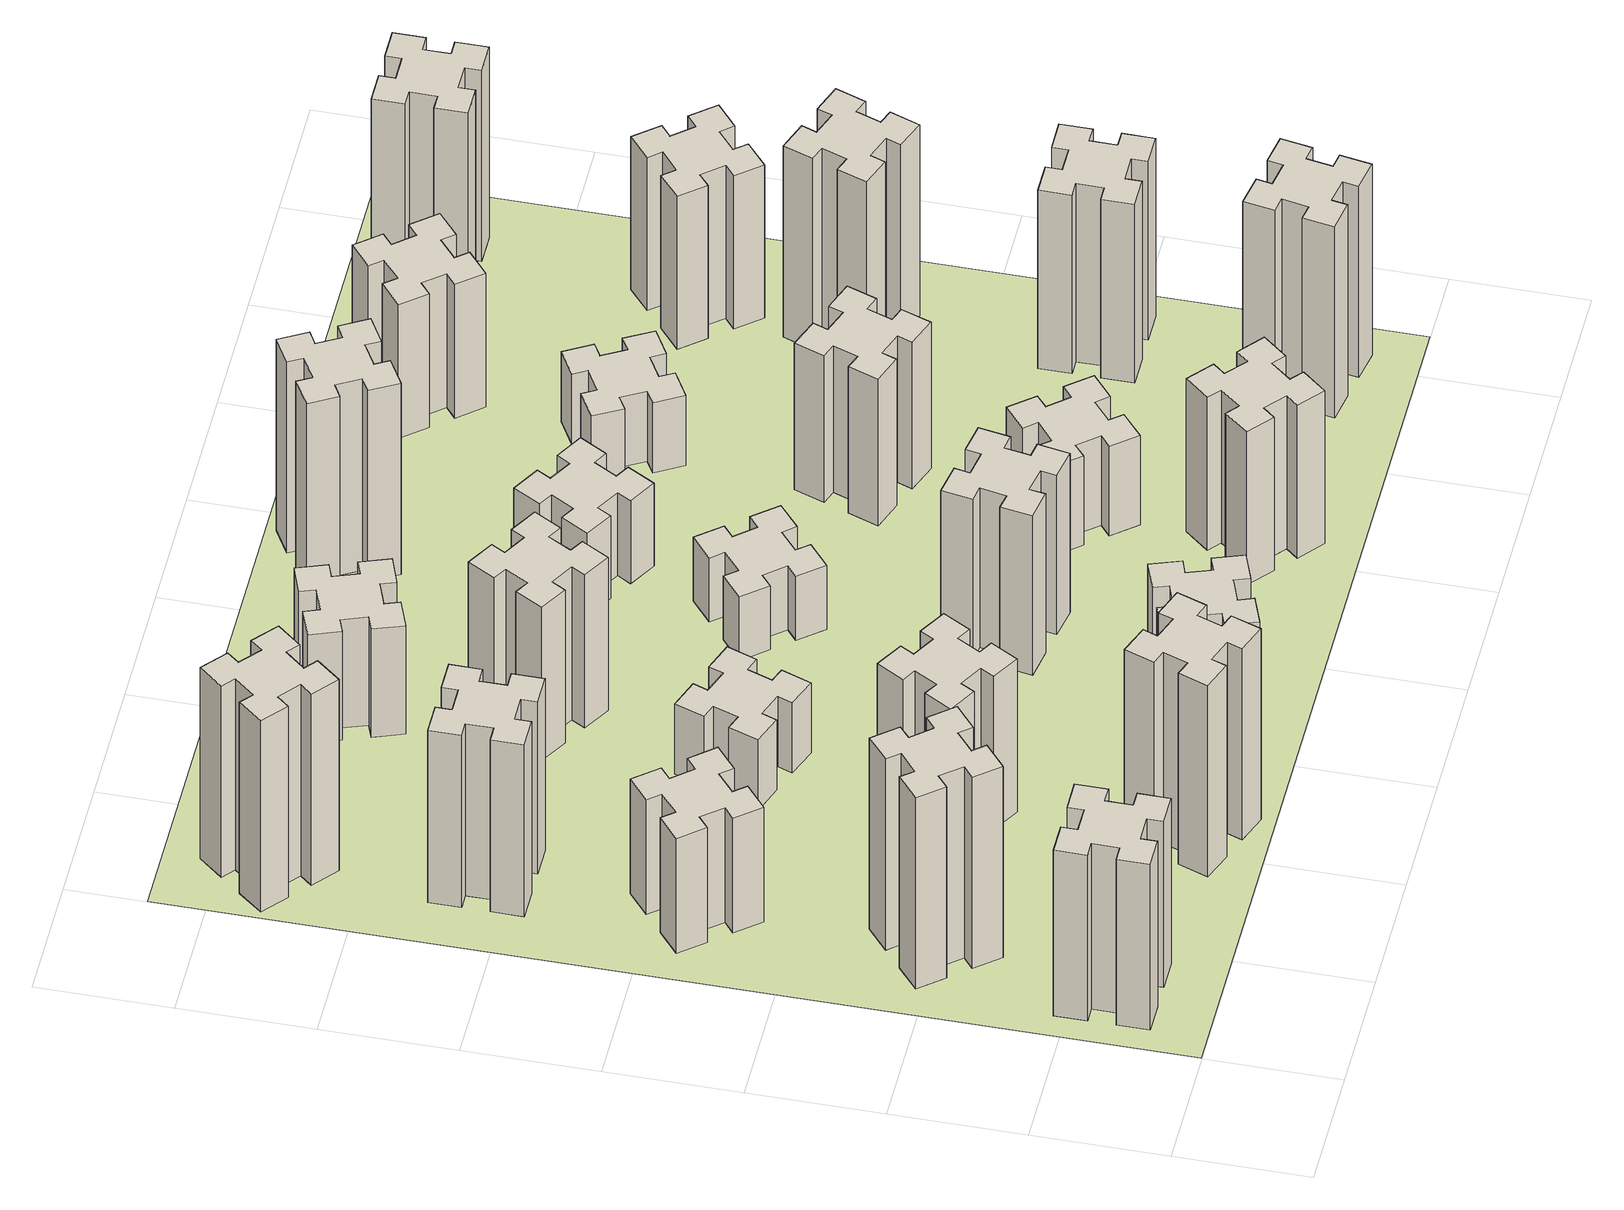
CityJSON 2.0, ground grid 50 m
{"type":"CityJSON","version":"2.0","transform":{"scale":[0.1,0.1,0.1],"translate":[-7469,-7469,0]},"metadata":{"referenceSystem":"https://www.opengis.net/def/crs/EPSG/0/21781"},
"CityObjects":{
"building1":{"type":"Building","attributes":{"class":"1000","function":"1000","usage":"1000","yearOfConstruction":2016,"roofType":"1000","measuredHeight":78,"storeysAboveGround":30,"storeysBelowGround":0},"geometry":[{"type":"Solid","lod":"1","boundaries":[[[[0,1,2,3,4,5,6,7,8,9,10,11,12,13,14,15,16,17,18,19]],[[17,16,20,21]],[[16,15,22,20]],[[15,14,23,22]],[[14,13,24,23]],[[13,12,25,24]],[[12,11,26,25]],[[11,10,27,26]],[[10,9,28,27]],[[9,8,29,28]],[[8,7,30,29]],[[7,6,31,30]],[[6,5,32,31]],[[5,4,33,32]],[[4,3,34,33]],[[3,2,35,34]],[[2,1,36,35]],[[1,0,37,36]],[[0,19,38,37]],[[19,18,39,38]],[[18,17,21,39]],[[24,25,26,27,28,29,30,31,32,33,34,35,36,37,38,39,21,20,22,23]]]]}]},
"building2":{"type":"Building","attributes":{"class":"1000","function":"1000","usage":"1000","yearOfConstruction":2016,"roofType":"1000","measuredHeight":90,"storeysAboveGround":30,"storeysBelowGround":0},"geometry":[{"type":"Solid","lod":"1","boundaries":[[[[40,41,42,43,44,45,46,47,48,49,50,51,52,53,54,55,56,57,58,59]],[[57,56,60,61]],[[56,55,62,60]],[[55,54,63,62]],[[54,53,64,63]],[[53,52,65,64]],[[52,51,66,65]],[[51,50,67,66]],[[50,49,68,67]],[[49,48,69,68]],[[48,47,70,69]],[[47,46,71,70]],[[46,45,72,71]],[[45,44,73,72]],[[44,43,74,73]],[[43,42,75,74]],[[42,41,76,75]],[[41,40,77,76]],[[40,59,78,77]],[[59,58,79,78]],[[58,57,61,79]],[[64,65,66,67,68,69,70,71,72,73,74,75,76,77,78,79,61,60,62,63]]]]}]},
"building3":{"type":"Building","attributes":{"class":"1000","function":"1000","usage":"1000","yearOfConstruction":2016,"roofType":"1000","measuredHeight":54,"storeysAboveGround":30,"storeysBelowGround":0},"geometry":[{"type":"Solid","lod":"1","boundaries":[[[[80,81,82,83,84,85,86,87,88,89,90,91,92,93,94,95,96,97,98,99]],[[97,96,100,101]],[[96,95,102,100]],[[95,94,103,102]],[[94,93,104,103]],[[93,92,105,104]],[[92,91,106,105]],[[91,90,107,106]],[[90,89,108,107]],[[89,88,109,108]],[[88,87,110,109]],[[87,86,111,110]],[[86,85,112,111]],[[85,84,113,112]],[[84,83,114,113]],[[83,82,115,114]],[[82,81,116,115]],[[81,80,117,116]],[[80,99,118,117]],[[99,98,119,118]],[[98,97,101,119]],[[104,105,106,107,108,109,110,111,112,113,114,115,116,117,118,119,101,100,102,103]]]]}]},
"building4":{"type":"Building","attributes":{"class":"1000","function":"1000","usage":"1000","yearOfConstruction":2016,"roofType":"1000","measuredHeight":81,"storeysAboveGround":30,"storeysBelowGround":0},"geometry":[{"type":"Solid","lod":"1","boundaries":[[[[120,121,122,123,124,125,126,127,128,129,130,131,132,133,134,135,136,137,138,139]],[[137,136,140,141]],[[136,135,142,140]],[[135,134,143,142]],[[134,133,144,143]],[[133,132,145,144]],[[132,131,146,145]],[[131,130,147,146]],[[130,129,148,147]],[[129,128,149,148]],[[128,127,150,149]],[[127,126,151,150]],[[126,125,152,151]],[[125,124,153,152]],[[124,123,154,153]],[[123,122,155,154]],[[122,121,156,155]],[[121,120,157,156]],[[120,139,158,157]],[[139,138,159,158]],[[138,137,141,159]],[[144,145,146,147,148,149,150,151,152,153,154,155,156,157,158,159,141,140,142,143]]]]}]},
"building5":{"type":"Building","attributes":{"class":"1000","function":"1000","usage":"1000","yearOfConstruction":2016,"roofType":"1000","measuredHeight":90,"storeysAboveGround":30,"storeysBelowGround":0},"geometry":[{"type":"Solid","lod":"1","boundaries":[[[[160,161,162,163,164,165,166,167,168,169,170,171,172,173,174,175,176,177,178,179]],[[177,176,180,181]],[[176,175,182,180]],[[175,174,183,182]],[[174,173,184,183]],[[173,172,185,184]],[[172,171,186,185]],[[171,170,187,186]],[[170,169,188,187]],[[169,168,189,188]],[[168,167,190,189]],[[167,166,191,190]],[[166,165,192,191]],[[165,164,193,192]],[[164,163,194,193]],[[163,162,195,194]],[[162,161,196,195]],[[161,160,197,196]],[[160,179,198,197]],[[179,178,199,198]],[[178,177,181,199]],[[184,185,186,187,188,189,190,191,192,193,194,195,196,197,198,199,181,180,182,183]]]]}]},
"building6":{"type":"Building","attributes":{"class":"1000","function":"1000","usage":"1000","yearOfConstruction":2016,"roofType":"1000","measuredHeight":90,"storeysAboveGround":30,"storeysBelowGround":0},"geometry":[{"type":"Solid","lod":"1","boundaries":[[[[200,201,202,203,204,205,206,207,208,209,210,211,212,213,214,215,216,217,218,219]],[[217,216,220,221]],[[216,215,222,220]],[[215,214,223,222]],[[214,213,224,223]],[[213,212,225,224]],[[212,211,226,225]],[[211,210,227,226]],[[210,209,228,227]],[[209,208,229,228]],[[208,207,230,229]],[[207,206,231,230]],[[206,205,232,231]],[[205,204,233,232]],[[204,203,234,233]],[[203,202,235,234]],[[202,201,236,235]],[[201,200,237,236]],[[200,219,238,237]],[[219,218,239,238]],[[218,217,221,239]],[[224,225,226,227,228,229,230,231,232,233,234,235,236,237,238,239,221,220,222,223]]]]}]},
"building7":{"type":"Building","attributes":{"class":"1000","function":"1000","usage":"1000","yearOfConstruction":2016,"roofType":"1000","measuredHeight":72,"storeysAboveGround":30,"storeysBelowGround":0},"geometry":[{"type":"Solid","lod":"1","boundaries":[[[[240,241,242,243,244,245,246,247,248,249,250,251,252,253,254,255,256,257,258,259]],[[257,256,260,261]],[[256,255,262,260]],[[255,254,263,262]],[[254,253,264,263]],[[253,252,265,264]],[[252,251,266,265]],[[251,250,267,266]],[[250,249,268,267]],[[249,248,269,268]],[[248,247,270,269]],[[247,246,271,270]],[[246,245,272,271]],[[245,244,273,272]],[[244,243,274,273]],[[243,242,275,274]],[[242,241,276,275]],[[241,240,277,276]],[[240,259,278,277]],[[259,258,279,278]],[[258,257,261,279]],[[264,265,266,267,268,269,270,271,272,273,274,275,276,277,278,279,261,260,262,263]]]]}]},
"building8":{"type":"Building","attributes":{"class":"1000","function":"1000","usage":"1000","yearOfConstruction":2016,"roofType":"1000","measuredHeight":33,"storeysAboveGround":30,"storeysBelowGround":0},"geometry":[{"type":"Solid","lod":"1","boundaries":[[[[280,281,282,283,284,285,286,287,288,289,290,291,292,293,294,295,296,297,298,299]],[[297,296,300,301]],[[296,295,302,300]],[[295,294,303,302]],[[294,293,304,303]],[[293,292,305,304]],[[292,291,306,305]],[[291,290,307,306]],[[290,289,308,307]],[[289,288,309,308]],[[288,287,310,309]],[[287,286,311,310]],[[286,285,312,311]],[[285,284,313,312]],[[284,283,314,313]],[[283,282,315,314]],[[282,281,316,315]],[[281,280,317,316]],[[280,299,318,317]],[[299,298,319,318]],[[298,297,301,319]],[[304,305,306,307,308,309,310,311,312,313,314,315,316,317,318,319,301,300,302,303]]]]}]},
"building9":{"type":"Building","attributes":{"class":"1000","function":"1000","usage":"1000","yearOfConstruction":2016,"roofType":"1000","measuredHeight":51,"storeysAboveGround":30,"storeysBelowGround":0},"geometry":[{"type":"Solid","lod":"1","boundaries":[[[[320,321,322,323,324,325,326,327,328,329,330,331,332,333,334,335,336,337,338,339]],[[337,336,340,341]],[[336,335,342,340]],[[335,334,343,342]],[[334,333,344,343]],[[333,332,345,344]],[[332,331,346,345]],[[331,330,347,346]],[[330,329,348,347]],[[329,328,349,348]],[[328,327,350,349]],[[327,326,351,350]],[[326,325,352,351]],[[325,324,353,352]],[[324,323,354,353]],[[323,322,355,354]],[[322,321,356,355]],[[321,320,357,356]],[[320,339,358,357]],[[339,338,359,358]],[[338,337,341,359]],[[344,345,346,347,348,349,350,351,352,353,354,355,356,357,358,359,341,340,342,343]]]]}]},
"building10":{"type":"Building","attributes":{"class":"1000","function":"1000","usage":"1000","yearOfConstruction":2016,"roofType":"1000","measuredHeight":72,"storeysAboveGround":30,"storeysBelowGround":0},"geometry":[{"type":"Solid","lod":"1","boundaries":[[[[360,361,362,363,364,365,366,367,368,369,370,371,372,373,374,375,376,377,378,379]],[[377,376,380,381]],[[376,375,382,380]],[[375,374,383,382]],[[374,373,384,383]],[[373,372,385,384]],[[372,371,386,385]],[[371,370,387,386]],[[370,369,388,387]],[[369,368,389,388]],[[368,367,390,389]],[[367,366,391,390]],[[366,365,392,391]],[[365,364,393,392]],[[364,363,394,393]],[[363,362,395,394]],[[362,361,396,395]],[[361,360,397,396]],[[360,379,398,397]],[[379,378,399,398]],[[378,377,381,399]],[[384,385,386,387,388,389,390,391,392,393,394,395,396,397,398,399,381,380,382,383]]]]}]},
"building11":{"type":"Building","attributes":{"class":"1000","function":"1000","usage":"1000","yearOfConstruction":2016,"roofType":"1000","measuredHeight":51,"storeysAboveGround":30,"storeysBelowGround":0},"geometry":[{"type":"Solid","lod":"1","boundaries":[[[[400,401,402,403,404,405,406,407,408,409,410,411,412,413,414,415,416,417,418,419]],[[417,416,420,421]],[[416,415,422,420]],[[415,414,423,422]],[[414,413,424,423]],[[413,412,425,424]],[[412,411,426,425]],[[411,410,427,426]],[[410,409,428,427]],[[409,408,429,428]],[[408,407,430,429]],[[407,406,431,430]],[[406,405,432,431]],[[405,404,433,432]],[[404,403,434,433]],[[403,402,435,434]],[[402,401,436,435]],[[401,400,437,436]],[[400,419,438,437]],[[419,418,439,438]],[[418,417,421,439]],[[424,425,426,427,428,429,430,431,432,433,434,435,436,437,438,439,421,420,422,423]]]]}]},
"building12":{"type":"Building","attributes":{"class":"1000","function":"1000","usage":"1000","yearOfConstruction":2016,"roofType":"1000","measuredHeight":75,"storeysAboveGround":30,"storeysBelowGround":0},"geometry":[{"type":"Solid","lod":"1","boundaries":[[[[440,441,442,443,444,445,446,447,448,449,450,451,452,453,454,455,456,457,458,459]],[[457,456,460,461]],[[456,455,462,460]],[[455,454,463,462]],[[454,453,464,463]],[[453,452,465,464]],[[452,451,466,465]],[[451,450,467,466]],[[450,449,468,467]],[[449,448,469,468]],[[448,447,470,469]],[[447,446,471,470]],[[446,445,472,471]],[[445,444,473,472]],[[444,443,474,473]],[[443,442,475,474]],[[442,441,476,475]],[[441,440,477,476]],[[440,459,478,477]],[[459,458,479,478]],[[458,457,461,479]],[[464,465,466,467,468,469,470,471,472,473,474,475,476,477,478,479,461,460,462,463]]]]}]},
"building13":{"type":"Building","attributes":{"class":"1000","function":"1000","usage":"1000","yearOfConstruction":2016,"roofType":"1000","measuredHeight":30,"storeysAboveGround":30,"storeysBelowGround":0},"geometry":[{"type":"Solid","lod":"1","boundaries":[[[[480,481,482,483,484,485,486,487,488,489,490,491,492,493,494,495,496,497,498,499]],[[497,496,500,501]],[[496,495,502,500]],[[495,494,503,502]],[[494,493,504,503]],[[493,492,505,504]],[[492,491,506,505]],[[491,490,507,506]],[[490,489,508,507]],[[489,488,509,508]],[[488,487,510,509]],[[487,486,511,510]],[[486,485,512,511]],[[485,484,513,512]],[[484,483,514,513]],[[483,482,515,514]],[[482,481,516,515]],[[481,480,517,516]],[[480,499,518,517]],[[499,498,519,518]],[[498,497,501,519]],[[504,505,506,507,508,509,510,511,512,513,514,515,516,517,518,519,501,500,502,503]]]]}]},
"building14":{"type":"Building","attributes":{"class":"1000","function":"1000","usage":"1000","yearOfConstruction":2016,"roofType":"1000","measuredHeight":72,"storeysAboveGround":30,"storeysBelowGround":0},"geometry":[{"type":"Solid","lod":"1","boundaries":[[[[520,521,522,523,524,525,526,527,528,529,530,531,532,533,534,535,536,537,538,539]],[[537,536,540,541]],[[536,535,542,540]],[[535,534,543,542]],[[534,533,544,543]],[[533,532,545,544]],[[532,531,546,545]],[[531,530,547,546]],[[530,529,548,547]],[[529,528,549,548]],[[528,527,550,549]],[[527,526,551,550]],[[526,525,552,551]],[[525,524,553,552]],[[524,523,554,553]],[[523,522,555,554]],[[522,521,556,555]],[[521,520,557,556]],[[520,539,558,557]],[[539,538,559,558]],[[538,537,541,559]],[[544,545,546,547,548,549,550,551,552,553,554,555,556,557,558,559,541,540,542,543]]]]}]},
"building15":{"type":"Building","attributes":{"class":"1000","function":"1000","usage":"1000","yearOfConstruction":2016,"roofType":"1000","measuredHeight":39,"storeysAboveGround":30,"storeysBelowGround":0},"geometry":[{"type":"Solid","lod":"1","boundaries":[[[[560,561,562,563,564,565,566,567,568,569,570,571,572,573,574,575,576,577,578,579]],[[577,576,580,581]],[[576,575,582,580]],[[575,574,583,582]],[[574,573,584,583]],[[573,572,585,584]],[[572,571,586,585]],[[571,570,587,586]],[[570,569,588,587]],[[569,568,589,588]],[[568,567,590,589]],[[567,566,591,590]],[[566,565,592,591]],[[565,564,593,592]],[[564,563,594,593]],[[563,562,595,594]],[[562,561,596,595]],[[561,560,597,596]],[[560,579,598,597]],[[579,578,599,598]],[[578,577,581,599]],[[584,585,586,587,588,589,590,591,592,593,594,595,596,597,598,599,581,580,582,583]]]]}]},
"building16":{"type":"Building","attributes":{"class":"1000","function":"1000","usage":"1000","yearOfConstruction":2016,"roofType":"1000","measuredHeight":90,"storeysAboveGround":30,"storeysBelowGround":0},"geometry":[{"type":"Solid","lod":"1","boundaries":[[[[600,601,602,603,604,605,606,607,608,609,610,611,612,613,614,615,616,617,618,619]],[[617,616,620,621]],[[616,615,622,620]],[[615,614,623,622]],[[614,613,624,623]],[[613,612,625,624]],[[612,611,626,625]],[[611,610,627,626]],[[610,609,628,627]],[[609,608,629,628]],[[608,607,630,629]],[[607,606,631,630]],[[606,605,632,631]],[[605,604,633,632]],[[604,603,634,633]],[[603,602,635,634]],[[602,601,636,635]],[[601,600,637,636]],[[600,619,638,637]],[[619,618,639,638]],[[618,617,621,639]],[[624,625,626,627,628,629,630,631,632,633,634,635,636,637,638,639,621,620,622,623]]]]}]},
"building17":{"type":"Building","attributes":{"class":"1000","function":"1000","usage":"1000","yearOfConstruction":2016,"roofType":"1000","measuredHeight":42,"storeysAboveGround":30,"storeysBelowGround":0},"geometry":[{"type":"Solid","lod":"1","boundaries":[[[[640,641,642,643,644,645,646,647,648,649,650,651,652,653,654,655,656,657,658,659]],[[657,656,660,661]],[[656,655,662,660]],[[655,654,663,662]],[[654,653,664,663]],[[653,652,665,664]],[[652,651,666,665]],[[651,650,667,666]],[[650,649,668,667]],[[649,648,669,668]],[[648,647,670,669]],[[647,646,671,670]],[[646,645,672,671]],[[645,644,673,672]],[[644,643,674,673]],[[643,642,675,674]],[[642,641,676,675]],[[641,640,677,676]],[[640,659,678,677]],[[659,658,679,678]],[[658,657,661,679]],[[664,665,666,667,668,669,670,671,672,673,674,675,676,677,678,679,661,660,662,663]]]]}]},
"building18":{"type":"Building","attributes":{"class":"1000","function":"1000","usage":"1000","yearOfConstruction":2016,"roofType":"1000","measuredHeight":69,"storeysAboveGround":30,"storeysBelowGround":0},"geometry":[{"type":"Solid","lod":"1","boundaries":[[[[680,681,682,683,684,685,686,687,688,689,690,691,692,693,694,695,696,697,698,699]],[[697,696,700,701]],[[696,695,702,700]],[[695,694,703,702]],[[694,693,704,703]],[[693,692,705,704]],[[692,691,706,705]],[[691,690,707,706]],[[690,689,708,707]],[[689,688,709,708]],[[688,687,710,709]],[[687,686,711,710]],[[686,685,712,711]],[[685,684,713,712]],[[684,683,714,713]],[[683,682,715,714]],[[682,681,716,715]],[[681,680,717,716]],[[680,699,718,717]],[[699,698,719,718]],[[698,697,701,719]],[[704,705,706,707,708,709,710,711,712,713,714,715,716,717,718,719,701,700,702,703]]]]}]},
"building19":{"type":"Building","attributes":{"class":"1000","function":"1000","usage":"1000","yearOfConstruction":2016,"roofType":"1000","measuredHeight":33,"storeysAboveGround":30,"storeysBelowGround":0},"geometry":[{"type":"Solid","lod":"1","boundaries":[[[[720,721,722,723,724,725,726,727,728,729,730,731,732,733,734,735,736,737,738,739]],[[737,736,740,741]],[[736,735,742,740]],[[735,734,743,742]],[[734,733,744,743]],[[733,732,745,744]],[[732,731,746,745]],[[731,730,747,746]],[[730,729,748,747]],[[729,728,749,748]],[[728,727,750,749]],[[727,726,751,750]],[[726,725,752,751]],[[725,724,753,752]],[[724,723,754,753]],[[723,722,755,754]],[[722,721,756,755]],[[721,720,757,756]],[[720,739,758,757]],[[739,738,759,758]],[[738,737,741,759]],[[744,745,746,747,748,749,750,751,752,753,754,755,756,757,758,759,741,740,742,743]]]]}]},
"building20":{"type":"Building","attributes":{"class":"1000","function":"1000","usage":"1000","yearOfConstruction":2016,"roofType":"1000","measuredHeight":90,"storeysAboveGround":30,"storeysBelowGround":0},"geometry":[{"type":"Solid","lod":"1","boundaries":[[[[760,761,762,763,764,765,766,767,768,769,770,771,772,773,774,775,776,777,778,779]],[[777,776,780,781]],[[776,775,782,780]],[[775,774,783,782]],[[774,773,784,783]],[[773,772,785,784]],[[772,771,786,785]],[[771,770,787,786]],[[770,769,788,787]],[[769,768,789,788]],[[768,767,790,789]],[[767,766,791,790]],[[766,765,792,791]],[[765,764,793,792]],[[764,763,794,793]],[[763,762,795,794]],[[762,761,796,795]],[[761,760,797,796]],[[760,779,798,797]],[[779,778,799,798]],[[778,777,781,799]],[[784,785,786,787,788,789,790,791,792,793,794,795,796,797,798,799,781,780,782,783]]]]}]},
"building21":{"type":"Building","attributes":{"class":"1000","function":"1000","usage":"1000","yearOfConstruction":2016,"roofType":"1000","measuredHeight":63,"storeysAboveGround":30,"storeysBelowGround":0},"geometry":[{"type":"Solid","lod":"1","boundaries":[[[[800,801,802,803,804,805,806,807,808,809,810,811,812,813,814,815,816,817,818,819]],[[817,816,820,821]],[[816,815,822,820]],[[815,814,823,822]],[[814,813,824,823]],[[813,812,825,824]],[[812,811,826,825]],[[811,810,827,826]],[[810,809,828,827]],[[809,808,829,828]],[[808,807,830,829]],[[807,806,831,830]],[[806,805,832,831]],[[805,804,833,832]],[[804,803,834,833]],[[803,802,835,834]],[[802,801,836,835]],[[801,800,837,836]],[[800,819,838,837]],[[819,818,839,838]],[[818,817,821,839]],[[824,825,826,827,828,829,830,831,832,833,834,835,836,837,838,839,821,820,822,823]]]]}]},
"building22":{"type":"Building","attributes":{"class":"1000","function":"1000","usage":"1000","yearOfConstruction":2016,"roofType":"1000","measuredHeight":84,"storeysAboveGround":30,"storeysBelowGround":0},"geometry":[{"type":"Solid","lod":"1","boundaries":[[[[840,841,842,843,844,845,846,847,848,849,850,851,852,853,854,855,856,857,858,859]],[[857,856,860,861]],[[856,855,862,860]],[[855,854,863,862]],[[854,853,864,863]],[[853,852,865,864]],[[852,851,866,865]],[[851,850,867,866]],[[850,849,868,867]],[[849,848,869,868]],[[848,847,870,869]],[[847,846,871,870]],[[846,845,872,871]],[[845,844,873,872]],[[844,843,874,873]],[[843,842,875,874]],[[842,841,876,875]],[[841,840,877,876]],[[840,859,878,877]],[[859,858,879,878]],[[858,857,861,879]],[[864,865,866,867,868,869,870,871,872,873,874,875,876,877,878,879,861,860,862,863]]]]}]},
"building23":{"type":"Building","attributes":{"class":"1000","function":"1000","usage":"1000","yearOfConstruction":2016,"roofType":"1000","measuredHeight":90,"storeysAboveGround":30,"storeysBelowGround":0},"geometry":[{"type":"Solid","lod":"1","boundaries":[[[[880,881,882,883,884,885,886,887,888,889,890,891,892,893,894,895,896,897,898,899]],[[897,896,900,901]],[[896,895,902,900]],[[895,894,903,902]],[[894,893,904,903]],[[893,892,905,904]],[[892,891,906,905]],[[891,890,907,906]],[[890,889,908,907]],[[889,888,909,908]],[[888,887,910,909]],[[887,886,911,910]],[[886,885,912,911]],[[885,884,913,912]],[[884,883,914,913]],[[883,882,915,914]],[[882,881,916,915]],[[881,880,917,916]],[[880,899,918,917]],[[899,898,919,918]],[[898,897,901,919]],[[904,905,906,907,908,909,910,911,912,913,914,915,916,917,918,919,901,900,902,903]]]]}]},
"building24":{"type":"Building","attributes":{"class":"1000","function":"1000","usage":"1000","yearOfConstruction":2016,"roofType":"1000","measuredHeight":72,"storeysAboveGround":30,"storeysBelowGround":0},"geometry":[{"type":"Solid","lod":"1","boundaries":[[[[920,921,922,923,924,925,926,927,928,929,930,931,932,933,934,935,936,937,938,939]],[[937,936,940,941]],[[936,935,942,940]],[[935,934,943,942]],[[934,933,944,943]],[[933,932,945,944]],[[932,931,946,945]],[[931,930,947,946]],[[930,929,948,947]],[[929,928,949,948]],[[928,927,950,949]],[[927,926,951,950]],[[926,925,952,951]],[[925,924,953,952]],[[924,923,954,953]],[[923,922,955,954]],[[922,921,956,955]],[[921,920,957,956]],[[920,939,958,957]],[[939,938,959,958]],[[938,937,941,959]],[[944,945,946,947,948,949,950,951,952,953,954,955,956,957,958,959,941,940,942,943]]]]}]},
"building25":{"type":"Building","attributes":{"class":"1000","function":"1000","usage":"1000","yearOfConstruction":2016,"roofType":"1000","measuredHeight":90,"storeysAboveGround":30,"storeysBelowGround":0},"geometry":[{"type":"Solid","lod":"1","boundaries":[[[[960,961,962,963,964,965,966,967,968,969,970,971,972,973,974,975,976,977,978,979]],[[977,976,980,981]],[[976,975,982,980]],[[975,974,983,982]],[[974,973,984,983]],[[973,972,985,984]],[[972,971,986,985]],[[971,970,987,986]],[[970,969,988,987]],[[969,968,989,988]],[[968,967,990,989]],[[967,966,991,990]],[[966,965,992,991]],[[965,964,993,992]],[[964,963,994,993]],[[963,962,995,994]],[[962,961,996,995]],[[961,960,997,996]],[[960,979,998,997]],[[979,978,999,998]],[[978,977,981,999]],[[984,985,986,987,988,989,990,991,992,993,994,995,996,997,998,999,981,980,982,983]]]]}]},
"landuse1":{"type":"LandUse","attributes":{"name":"plot1","function":"1010"},"geometry":[{"type":"MultiSurface","lod":"1","boundaries":[[[1000,1001,1002,1003]]]}]}
},
"vertices":[
[165,425,0],[165,325,0],[105,325,0],[105,205,0],[225,205,0],[225,265,0],[325,265,0],[325,205,0],[445,205,0],[445,325,0],[385,325,0],[385,425,0],[445,425,0],[445,545,0],[325,545,0],[325,485,0],[225,485,0],[225,545,0],[105,545,0],[105,425,0],[225,485,780],[225,545,780],[325,485,780],[325,545,780],[445,545,780],[445,425,780],[385,425,780],[385,325,780],[445,325,780],[445,205,780],[325,205,780],[325,265,780],[225,265,780],[225,205,780],[105,205,780],[105,325,780],[165,325,780],[165,425,780],[105,425,780],[105,545,780],
[492,1048,0],[427,1124,0],[473,1163,0],[396,1255,0],[304,1178,0],[343,1132,0],[266,1067,0],[228,1113,0],[136,1036,0],[213,944,0],[259,983,0],[323,906,0],[277,868,0],[354,776,0],[446,853,0],[408,899,0],[484,963,0],[523,917,0],[615,994,0],[538,1086,0],[484,963,900],[523,917,900],[408,899,900],[446,853,900],[354,776,900],[277,868,900],[323,906,900],[259,983,900],[213,944,900],[136,1036,900],[228,1113,900],[266,1067,900],[343,1132,900],[304,1178,900],[396,1255,900],[473,1163,900],[427,1124,900],[492,1048,900],[538,1086,900],[615,994,900],
[492,1888,0],[427,1964,0],[473,2003,0],[396,2095,0],[304,2018,0],[343,1972,0],[266,1907,0],[228,1953,0],[136,1876,0],[213,1784,0],[259,1823,0],[323,1746,0],[277,1708,0],[354,1616,0],[446,1693,0],[408,1739,0],[484,1803,0],[523,1757,0],[615,1834,0],[538,1926,0],[484,1803,540],[523,1757,540],[408,1739,540],[446,1693,540],[354,1616,540],[277,1708,540],[323,1746,540],[259,1823,540],[213,1784,540],[136,1876,540],[228,1953,540],[266,1907,540],[343,1972,540],[304,2018,540],[396,2095,540],[473,2003,540],[427,1964,540],[492,1888,540],[538,1926,540],[615,1834,540],
[485,2545,0],[485,2645,0],[545,2645,0],[545,2765,0],[425,2765,0],[425,2705,0],[325,2705,0],[325,2765,0],[205,2765,0],[205,2645,0],[265,2645,0],[265,2545,0],[205,2545,0],[205,2425,0],[325,2425,0],[325,2485,0],[425,2485,0],[425,2425,0],[545,2425,0],[545,2545,0],[425,2485,810],[425,2425,810],[325,2485,810],[325,2425,810],[205,2425,810],[205,2545,810],[265,2545,810],[265,2645,810],[205,2645,810],[205,2765,810],[325,2765,810],[325,2705,810],[425,2705,810],[425,2765,810],[545,2765,810],[545,2645,810],[485,2645,810],[485,2545,810],[545,2545,810],[545,2425,810],
[1029,360,0],[995,266,0],[939,287,0],[897,174,0],[1010,133,0],[1031,189,0],[1125,155,0],[1104,99,0],[1217,57,0],[1258,170,0],[1202,191,0],[1236,285,0],[1292,264,0],[1333,377,0],[1220,418,0],[1200,362,0],[1106,396,0],[1127,452,0],[1014,493,0],[973,380,0],[1106,396,900],[1127,452,900],[1200,362,900],[1220,418,900],[1333,377,900],[1292,264,900],[1236,285,900],[1202,191,900],[1258,170,900],[1217,57,900],[1104,99,900],[1125,155,900],[1031,189,900],[1010,133,900],[897,174,900],[939,287,900],[995,266,900],[1029,360,900],[973,380,900],[1014,493,900],
[384,3387,0],[308,3452,0],[346,3498,0],[254,3575,0],[177,3483,0],[223,3444,0],[159,3368,0],[113,3406,0],[36,3314,0],[128,3237,0],[166,3283,0],[243,3219,0],[204,3173,0],[296,3096,0],[373,3188,0],[327,3226,0],[392,3303,0],[438,3264,0],[515,3356,0],[423,3433,0],[392,3303,900],[438,3264,900],[327,3226,900],[373,3188,900],[296,3096,900],[204,3173,900],[243,3219,900],[166,3283,900],[128,3237,900],[36,3314,900],[113,3406,900],[159,3368,900],[223,3444,900],[177,3483,900],[254,3575,900],[346,3498,900],[308,3452,900],[384,3387,900],[423,3433,900],[515,3356,900],
[1086,1017,0],[1136,1104,0],[1188,1074,0],[1248,1178,0],[1144,1238,0],[1114,1186,0],[1027,1236,0],[1057,1288,0],[953,1348,0],[893,1244,0],[945,1214,0],[895,1127,0],[843,1157,0],[783,1053,0],[887,993,0],[917,1045,0],[1004,995,0],[974,943,0],[1078,883,0],[1138,987,0],[1004,995,720],[974,943,720],[917,1045,720],[887,993,720],[783,1053,720],[843,1157,720],[895,1127,720],[945,1214,720],[893,1244,720],[953,1348,720],[1057,1288,720],[1027,1236,720],[1114,1186,720],[1144,1238,720],[1248,1178,720],[1188,1074,720],[1136,1104,720],[1086,1017,720],[1138,987,720],[1078,883,720],
[1202,1771,0],[1236,1865,0],[1292,1844,0],[1333,1957,0],[1220,1998,0],[1200,1942,0],[1106,1976,0],[1127,2032,0],[1014,2073,0],[973,1960,0],[1029,1940,0],[995,1846,0],[939,1867,0],[897,1754,0],[1010,1713,0],[1031,1769,0],[1125,1735,0],[1104,1679,0],[1217,1637,0],[1258,1750,0],[1125,1735,330],[1104,1679,330],[1031,1769,330],[1010,1713,330],[897,1754,330],[939,1867,330],[995,1846,330],[1029,1940,330],[973,1960,330],[1014,2073,330],[1127,2032,330],[1106,1976,330],[1200,1942,330],[1220,1998,330],[1333,1957,330],[1292,1844,330],[1236,1865,330],[1202,1771,330],[1258,1750,330],[1217,1637,330],
[1765,496,0],[1671,462,0],[1650,518,0],[1537,477,0],[1579,364,0],[1635,385,0],[1669,291,0],[1613,270,0],[1654,157,0],[1767,199,0],[1746,255,0],[1840,289,0],[1860,233,0],[1973,274,0],[1932,387,0],[1876,366,0],[1842,460,0],[1898,480,0],[1857,593,0],[1744,552,0],[1842,460,510],[1898,480,510],[1876,366,510],[1932,387,510],[1973,274,510],[1860,233,510],[1840,289,510],[1746,255,510],[1767,199,510],[1654,157,510],[1613,270,510],[1669,291,510],[1635,385,510],[1579,364,510],[1537,477,510],[1650,518,510],[1671,462,510],[1765,496,510],[1744,552,510],[1857,593,510],
[1117,2525,0],[1204,2475,0],[1174,2423,0],[1278,2363,0],[1338,2467,0],[1286,2497,0],[1336,2584,0],[1388,2554,0],[1448,2658,0],[1344,2718,0],[1314,2666,0],[1227,2716,0],[1257,2768,0],[1153,2828,0],[1093,2724,0],[1145,2694,0],[1095,2607,0],[1043,2637,0],[983,2533,0],[1087,2473,0],[1095,2607,720],[1043,2637,720],[1145,2694,720],[1093,2724,720],[1153,2828,720],[1257,2768,720],[1227,2716,720],[1314,2666,720],[1344,2718,720],[1448,2658,720],[1388,2554,720],[1336,2584,720],[1286,2497,720],[1338,2467,720],[1278,2363,720],[1174,2423,720],[1204,2475,720],[1117,2525,720],[1087,2473,720],[983,2533,720],
[1125,3356,0],[1031,3322,0],[1010,3378,0],[897,3337,0],[939,3224,0],[995,3245,0],[1029,3151,0],[973,3130,0],[1014,3017,0],[1127,3059,0],[1106,3115,0],[1200,3149,0],[1220,3093,0],[1333,3134,0],[1292,3247,0],[1236,3226,0],[1202,3320,0],[1258,3340,0],[1217,3453,0],[1104,3412,0],[1202,3320,510],[1258,3340,510],[1236,3226,510],[1292,3247,510],[1333,3134,510],[1220,3093,510],[1200,3149,510],[1106,3115,510],[1127,3059,510],[1014,3017,510],[973,3130,510],[1029,3151,510],[995,3245,510],[939,3224,510],[897,3337,510],[1010,3378,510],[1031,3322,510],[1125,3356,510],[1104,3412,510],[1217,3453,510],
[2055,1047,0],[2072,1145,0],[2131,1135,0],[2152,1253,0],[2034,1274,0],[2024,1215,0],[1925,1232,0],[1936,1291,0],[1817,1312,0],[1797,1194,0],[1856,1184,0],[1838,1085,0],[1779,1096,0],[1758,977,0],[1877,957,0],[1887,1016,0],[1985,998,0],[1975,939,0],[2093,918,0],[2114,1037,0],[1985,998,750],[1975,939,750],[1887,1016,750],[1877,957,750],[1758,977,750],[1779,1096,750],[1838,1085,750],[1856,1184,750],[1797,1194,750],[1817,1312,750],[1936,1291,750],[1925,1232,750],[2024,1215,750],[2034,1274,750],[2152,1253,750],[2131,1135,750],[2072,1145,750],[2055,1047,750],[2114,1037,750],[2093,918,750],
[1972,1988,0],[1907,2064,0],[1953,2103,0],[1876,2195,0],[1784,2118,0],[1823,2072,0],[1746,2007,0],[1708,2053,0],[1616,1976,0],[1693,1884,0],[1739,1923,0],[1803,1846,0],[1757,1808,0],[1834,1716,0],[1926,1793,0],[1888,1839,0],[1964,1903,0],[2003,1857,0],[2095,1934,0],[2018,2026,0],[1964,1903,300],[2003,1857,300],[1888,1839,300],[1926,1793,300],[1834,1716,300],[1757,1808,300],[1803,1846,300],[1739,1923,300],[1693,1884,300],[1616,1976,300],[1708,2053,300],[1746,2007,300],[1823,2072,300],[1784,2118,300],[1876,2195,300],[1953,2103,300],[1907,2064,300],[1972,1988,300],[2018,2026,300],[2095,1934,300],
[2486,323,0],[2563,259,0],[2524,213,0],[2616,136,0],[2693,228,0],[2647,266,0],[2712,343,0],[2758,304,0],[2835,396,0],[2743,473,0],[2704,427,0],[2628,492,0],[2666,538,0],[2574,615,0],[2497,523,0],[2543,484,0],[2479,408,0],[2433,446,0],[2356,354,0],[2448,277,0],[2479,408,720],[2433,446,720],[2543,484,720],[2497,523,720],[2574,615,720],[2666,538,720],[2628,492,720],[2704,427,720],[2743,473,720],[2835,396,720],[2758,304,720],[2712,343,720],[2647,266,720],[2693,228,720],[2616,136,720],[2524,213,720],[2563,259,720],[2486,323,720],[2448,277,720],[2356,354,720],
[2026,2497,0],[2076,2584,0],[2128,2554,0],[2188,2658,0],[2084,2718,0],[2054,2666,0],[1967,2716,0],[1997,2768,0],[1893,2828,0],[1833,2724,0],[1885,2694,0],[1835,2607,0],[1783,2637,0],[1723,2533,0],[1827,2473,0],[1857,2525,0],[1944,2475,0],[1914,2423,0],[2018,2363,0],[2078,2467,0],[1944,2475,390],[1914,2423,390],[1857,2525,390],[1827,2473,390],[1723,2533,390],[1783,2637,390],[1835,2607,390],[1885,2694,390],[1833,2724,390],[1893,2828,390],[1997,2768,390],[1967,2716,390],[2054,2666,390],[2084,2718,390],[2188,2658,390],[2128,2554,390],[2076,2584,390],[2026,2497,390],[2078,2467,390],[2018,2363,390],
[1844,3556,0],[1757,3506,0],[1727,3558,0],[1623,3498,0],[1683,3394,0],[1735,3424,0],[1785,3337,0],[1733,3307,0],[1793,3203,0],[1897,3263,0],[1867,3315,0],[1954,3365,0],[1984,3313,0],[2088,3373,0],[2028,3477,0],[1976,3447,0],[1926,3534,0],[1978,3564,0],[1918,3668,0],[1814,3608,0],[1926,3534,900],[1978,3564,900],[1976,3447,900],[2028,3477,900],[2088,3373,900],[1984,3313,900],[1954,3365,900],[1867,3315,900],[1897,3263,900],[1793,3203,900],[1733,3307,900],[1785,3337,900],[1735,3424,900],[1683,3394,900],[1623,3498,900],[1727,3558,900],[1757,3506,900],[1844,3556,900],[1814,3608,900],[1918,3668,900],
[2563,1132,0],[2486,1067,0],[2448,1113,0],[2356,1036,0],[2433,944,0],[2479,983,0],[2543,906,0],[2497,868,0],[2574,776,0],[2666,853,0],[2628,899,0],[2704,963,0],[2743,917,0],[2835,994,0],[2758,1086,0],[2712,1048,0],[2647,1124,0],[2693,1163,0],[2616,1255,0],[2524,1178,0],[2647,1124,420],[2693,1163,420],[2712,1048,420],[2758,1086,420],[2835,994,420],[2743,917,420],[2704,963,420],[2628,899,420],[2666,853,420],[2574,776,420],[2497,868,420],[2543,906,420],[2479,983,420],[2433,944,420],[2356,1036,420],[2448,1113,420],[2486,1067,420],[2563,1132,420],[2524,1178,420],[2616,1255,420],
[2682,1671,0],[2716,1765,0],[2772,1744,0],[2813,1857,0],[2700,1898,0],[2680,1842,0],[2586,1876,0],[2607,1932,0],[2494,1973,0],[2453,1860,0],[2509,1840,0],[2475,1746,0],[2419,1767,0],[2377,1654,0],[2490,1613,0],[2511,1669,0],[2605,1635,0],[2584,1579,0],[2697,1537,0],[2738,1650,0],[2605,1635,690],[2584,1579,690],[2511,1669,690],[2490,1613,690],[2377,1654,690],[2419,1767,690],[2475,1746,690],[2509,1840,690],[2453,1860,690],[2494,1973,690],[2607,1932,690],[2586,1876,690],[2680,1842,690],[2700,1898,690],[2813,1857,690],[2772,1744,690],[2716,1765,690],[2682,1671,690],[2738,1650,690],[2697,1537,690],
[2475,2584,0],[2525,2497,0],[2473,2467,0],[2533,2363,0],[2637,2423,0],[2607,2475,0],[2694,2525,0],[2724,2473,0],[2828,2533,0],[2768,2637,0],[2716,2607,0],[2666,2694,0],[2718,2724,0],[2658,2828,0],[2554,2768,0],[2584,2716,0],[2497,2666,0],[2467,2718,0],[2363,2658,0],[2423,2554,0],[2497,2666,330],[2467,2718,330],[2584,2716,330],[2554,2768,330],[2658,2828,330],[2718,2724,330],[2666,2694,330],[2716,2607,330],[2768,2637,330],[2828,2533,330],[2724,2473,330],[2694,2525,330],[2607,2475,330],[2637,2423,330],[2533,2363,330],[2473,2467,330],[2525,2497,330],[2475,2584,330],[2423,2554,330],[2363,2658,330],
[3504,475,0],[3405,492,0],[3416,551,0],[3297,572,0],[3277,454,0],[3336,444,0],[3318,345,0],[3259,356,0],[3238,237,0],[3357,217,0],[3367,276,0],[3465,258,0],[3455,199,0],[3573,178,0],[3594,297,0],[3535,307,0],[3552,405,0],[3611,395,0],[3632,513,0],[3514,534,0],[3552,405,900],[3611,395,900],[3535,307,900],[3594,297,900],[3573,178,900],[3455,199,900],[3465,258,900],[3367,276,900],[3357,217,900],[3238,237,900],[3259,356,900],[3318,345,900],[3336,444,900],[3277,454,900],[3297,572,900],[3416,551,900],[3405,492,900],[3504,475,900],[3514,534,900],[3632,513,900],
[2812,3368,0],[2747,3444,0],[2793,3483,0],[2716,3575,0],[2624,3498,0],[2663,3452,0],[2586,3387,0],[2548,3433,0],[2456,3356,0],[2533,3264,0],[2579,3303,0],[2643,3226,0],[2597,3188,0],[2674,3096,0],[2766,3173,0],[2728,3219,0],[2804,3283,0],[2843,3237,0],[2935,3314,0],[2858,3406,0],[2804,3283,630],[2843,3237,630],[2728,3219,630],[2766,3173,630],[2674,3096,630],[2597,3188,630],[2643,3226,630],[2579,3303,630],[2533,3264,630],[2456,3356,630],[2548,3433,630],[2586,3387,630],[2663,3452,630],[2624,3498,630],[2716,3575,630],[2793,3483,630],[2747,3444,630],[2812,3368,630],[2858,3406,630],[2935,3314,630],
[3325,1165,0],[3325,1065,0],[3265,1065,0],[3265,945,0],[3385,945,0],[3385,1005,0],[3485,1005,0],[3485,945,0],[3605,945,0],[3605,1065,0],[3545,1065,0],[3545,1165,0],[3605,1165,0],[3605,1285,0],[3485,1285,0],[3485,1225,0],[3385,1225,0],[3385,1285,0],[3265,1285,0],[3265,1165,0],[3385,1225,840],[3385,1285,840],[3485,1225,840],[3485,1285,840],[3605,1285,840],[3605,1165,840],[3545,1165,840],[3545,1065,840],[3605,1065,840],[3605,945,840],[3485,945,840],[3485,1005,840],[3385,1005,840],[3385,945,840],[3265,945,840],[3265,1065,840],[3325,1065,840],[3325,1165,840],[3265,1165,840],[3265,1285,840],
[3420,2042,0],[3326,2076,0],[3347,2132,0],[3234,2173,0],[3193,2060,0],[3249,2040,0],[3215,1946,0],[3159,1967,0],[3117,1854,0],[3230,1813,0],[3251,1869,0],[3345,1835,0],[3324,1779,0],[3437,1737,0],[3478,1850,0],[3422,1871,0],[3456,1965,0],[3512,1944,0],[3553,2057,0],[3440,2098,0],[3456,1965,900],[3512,1944,900],[3422,1871,900],[3478,1850,900],[3437,1737,900],[3324,1779,900],[3345,1835,900],[3251,1869,900],[3230,1813,900],[3117,1854,900],[3159,1967,900],[3215,1946,900],[3249,2040,900],[3193,2060,900],[3234,2173,900],[3347,2132,900],[3326,2076,900],[3420,2042,900],[3440,2098,900],[3553,2057,900],
[3219,2463,0],[3283,2386,0],[3237,2348,0],[3314,2256,0],[3406,2333,0],[3368,2379,0],[3444,2443,0],[3483,2397,0],[3575,2474,0],[3498,2566,0],[3452,2528,0],[3387,2604,0],[3433,2643,0],[3356,2735,0],[3264,2658,0],[3303,2612,0],[3226,2547,0],[3188,2593,0],[3096,2516,0],[3173,2424,0],[3226,2547,720],[3188,2593,720],[3303,2612,720],[3264,2658,720],[3356,2735,720],[3433,2643,720],[3387,2604,720],[3452,2528,720],[3498,2566,720],[3575,2474,720],[3483,2397,720],[3444,2443,720],[3368,2379,720],[3406,2333,720],[3314,2256,720],[3237,2348,720],[3283,2386,720],[3219,2463,720],[3173,2424,720],[3096,2516,720],
[3285,3325,0],[3385,3325,0],[3385,3265,0],[3505,3265,0],[3505,3385,0],[3445,3385,0],[3445,3485,0],[3505,3485,0],[3505,3605,0],[3385,3605,0],[3385,3545,0],[3285,3545,0],[3285,3605,0],[3165,3605,0],[3165,3485,0],[3225,3485,0],[3225,3385,0],[3165,3385,0],[3165,3265,0],[3285,3265,0],[3225,3385,900],[3165,3385,900],[3225,3485,900],[3165,3485,900],[3165,3605,900],[3285,3605,900],[3285,3545,900],[3385,3545,900],[3385,3605,900],[3505,3605,900],[3505,3485,900],[3445,3485,900],[3445,3385,900],[3505,3385,900],[3505,3265,900],[3385,3265,900],[3385,3325,900],[3285,3325,900],[3285,3265,900],[3165,3265,900],
[5,3705,0],[3705,3705,0],[3705,5,0],[5,5,0]
]}
